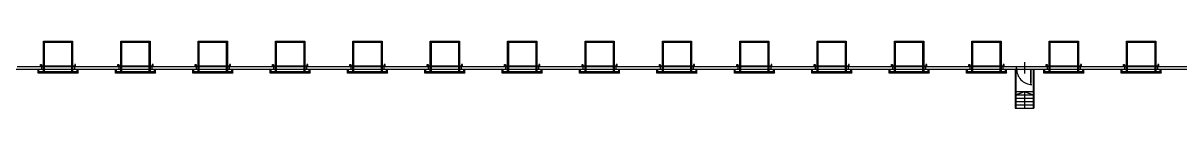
# Model space of a CAD drawing. Header units: millimetres. Extents: x 161 to 540, y 104 to 460.
# Drawn here: x 367.7 to 454.4, y 331 to 336.1 of the extents above; entities that cross this region are included whole.
import ezdxf

# ---------------------------------------------------------------- set-up
doc = ezdxf.new("R2010")
doc.units = ezdxf.units.MM
for name, color, linetype in [('10-CARP-SLIA', 15, 'Continuous'), ('ARQ', 1, 'Continuous'), ('Muros', 3, 'Continuous')]:
    doc.layers.add(name, color=color, linetype=linetype)

msp = doc.modelspace()

# ---------------------------------------------------------------- linework, layer by layer
msp.add_line((320.514, 334.012), (530.454, 334.012))
at = {"layer": '10-CARP-SLIA'}
for p, q in [((442.133, 334.212), (443.333, 334.212)), ((442.133, 334.012), (443.333, 334.012))]:
    msp.add_line(p, q, dxfattribs=at)
msp.add_arc((443.313, 334.002), 1.16, 178.02375, 268.89048, dxfattribs=at)
at = {"layer": 'ARQ'}
for p, q in [((368.786, 333.712), (368.786, 334.012)), ((368.856, 333.792), (368.856, 334.012)), ((371.716, 333.792), (371.716, 334.012)), ((371.786, 333.712), (371.786, 334.012)), ((374.586, 333.712), (374.586, 334.012)), ((374.656, 333.792), (374.656, 334.012)), ((377.516, 333.792), (377.516, 334.012)), ((377.586, 333.712), (377.586, 334.012)), ((380.386, 333.712), (380.386, 334.012)), ((380.456, 333.792), (380.456, 334.012)), ((383.316, 333.792), (383.316, 334.012)), ((383.386, 333.712), (383.386, 334.012)), ((386.186, 333.712), (386.186, 334.012)), ((386.256, 333.792), (386.256, 334.012)), ((389.116, 333.792), (389.116, 334.012)), ((389.186, 333.712), (389.186, 334.012)), ((391.986, 333.712), (391.986, 334.012)), ((392.056, 333.792), (392.056, 334.012)), ((394.916, 333.792), (394.916, 334.012)), ((394.986, 333.712), (394.986, 334.012)), ((397.786, 333.712), (397.786, 334.012)), ((397.856, 333.792), (397.856, 334.012)), ((400.716, 333.792), (400.716, 334.012)), ((400.786, 333.712), (400.786, 334.012)), ((403.586, 333.712), (403.586, 334.012)), ((403.656, 333.792), (403.656, 334.012)), ((406.516, 333.792), (406.516, 334.012)), ((406.586, 333.712), (406.586, 334.012)), ((409.386, 333.712), (409.386, 334.012)), ((409.456, 333.792), (409.456, 334.012)), ((412.316, 333.792), (412.316, 334.012)), ((412.386, 333.712), (412.386, 334.012)), ((415.186, 333.712), (415.186, 334.012)), ((415.186, 333.712), (415.186, 334.012)), ((415.256, 333.792), (415.256, 334.012)), ((418.116, 333.792), (418.116, 334.012)), ((418.186, 333.712), (418.186, 334.012)), ((420.986, 333.712), (420.986, 334.012)), ((421.056, 333.792), (421.056, 334.012)), ((423.916, 333.792), (423.916, 334.012)), ((423.986, 333.712), (423.986, 334.012)), ((426.786, 333.712), (426.786, 334.012)), ((426.856, 333.792), (426.856, 334.012)), ((429.716, 333.792), (429.716, 334.012)), ((429.786, 333.712), (429.786, 334.012)), ((432.586, 333.712), (432.586, 334.012)), ((432.656, 333.792), (432.656, 334.012)), ((435.516, 333.792), (435.516, 334.012)), ((435.586, 333.712), (435.586, 334.012)), ((438.386, 333.712), (438.386, 334.012)), ((438.456, 333.792), (438.456, 334.012)), ((441.316, 333.792), (441.316, 334.012)), ((441.386, 333.712), (441.386, 334.012)), ((442.033, 334.012), (442.033, 331.062)), ((442.083, 334.012), (442.083, 331.062)), ((442.732, 334.522), (442.732, 333.685)), ((443.383, 334.012), (443.383, 331.062)), ((443.433, 334.012), (443.433, 331.062)), ((444.186, 333.712), (444.186, 334.012)), ((444.256, 333.792), (444.256, 334.012)), ((447.116, 333.792), (447.116, 334.012)), ((447.186, 333.712), (447.186, 334.012)), ((449.986, 333.712), (449.986, 334.012)), ((450.056, 333.792), (450.056, 334.012)), ((452.916, 333.792), (452.916, 334.012)), ((452.986, 333.712), (452.986, 334.012)), ((368.856, 333.792), (368.786, 333.712)), ((371.786, 333.712), (368.786, 333.712)), ((371.716, 333.792), (371.786, 333.712)), ((374.656, 333.792), (374.586, 333.712)), ((377.586, 333.712), (374.586, 333.712)), ((377.516, 333.792), (377.586, 333.712)), ((380.456, 333.792), (380.386, 333.712)), ((383.386, 333.712), (380.386, 333.712)), ((383.316, 333.792), (383.386, 333.712)), ((386.256, 333.792), (386.186, 333.712)), ((389.186, 333.712), (386.186, 333.712)), ((389.116, 333.792), (389.186, 333.712)), ((392.056, 333.792), (391.986, 333.712)), ((394.986, 333.712), (391.986, 333.712)), ((394.916, 333.792), (394.986, 333.712)), ((397.856, 333.792), (397.786, 333.712)), ((400.786, 333.712), (397.786, 333.712)), ((400.716, 333.792), (400.786, 333.712)), ((403.656, 333.792), (403.586, 333.712)), ((406.586, 333.712), (403.586, 333.712)), ((406.516, 333.792), (406.586, 333.712)), ((409.456, 333.792), (409.386, 333.712)), ((412.386, 333.712), (409.386, 333.712)), ((412.316, 333.792), (412.386, 333.712)), ((415.256, 333.792), (415.186, 333.712)), ((418.186, 333.712), (415.186, 333.712)), ((418.116, 333.792), (418.186, 333.712)), ((421.056, 333.792), (420.986, 333.712)), ((423.986, 333.712), (420.986, 333.712)), ((423.916, 333.792), (423.986, 333.712)), ((426.856, 333.792), (426.786, 333.712)), ((429.786, 333.712), (426.786, 333.712)), ((429.716, 333.792), (429.786, 333.712)), ((432.656, 333.792), (432.586, 333.712)), ((435.586, 333.712), (432.586, 333.712)), ((435.516, 333.792), (435.586, 333.712)), ((438.456, 333.792), (438.386, 333.712)), ((441.386, 333.712), (438.386, 333.712)), ((441.316, 333.792), (441.386, 333.712)), ((444.256, 333.792), (444.186, 333.712)), ((447.186, 333.712), (444.186, 333.712)), ((447.116, 333.792), (447.186, 333.712)), ((450.056, 333.792), (449.986, 333.712)), ((452.986, 333.712), (449.986, 333.712)), ((452.916, 333.792), (452.986, 333.712)), ((442.083, 332.312), (443.383, 332.312)), ((442.733, 332.312), (442.733, 331.062)), ((442.083, 332.062), (443.383, 332.062)), ((442.083, 331.812), (443.383, 331.812)), ((442.083, 331.562), (443.383, 331.562)), ((442.083, 331.562), (443.383, 331.562)), ((442.083, 331.312), (443.383, 331.312)), ((442.033, 331.062), (443.433, 331.062))]:
    msp.add_line(p, q, dxfattribs=at)
for points in [[(369.191, 334.262), (369.191, 336.112), (371.381, 336.112), (371.381, 334.262)], [(369.271, 334.262), (369.271, 336.032), (371.301, 336.032), (371.301, 334.262)], [(374.991, 334.262), (374.991, 336.112), (377.181, 336.112), (377.181, 334.262)], [(375.071, 334.262), (375.071, 336.032), (377.101, 336.032), (377.101, 334.262)], [(380.791, 334.262), (380.791, 336.112), (382.981, 336.112), (382.981, 334.262)], [(380.871, 334.262), (380.871, 336.032), (382.901, 336.032), (382.901, 334.262)], [(386.591, 334.262), (386.591, 336.112), (388.781, 336.112), (388.781, 334.262)], [(386.671, 334.262), (386.671, 336.032), (388.701, 336.032), (388.701, 334.262)], [(392.391, 334.262), (392.391, 336.112), (394.581, 336.112), (394.581, 334.262)], [(392.471, 334.262), (392.471, 336.032), (394.501, 336.032), (394.501, 334.262)], [(398.191, 334.262), (398.191, 336.112), (400.381, 336.112), (400.381, 334.262)], [(398.271, 334.262), (398.271, 336.032), (400.301, 336.032), (400.301, 334.262)], [(403.991, 334.262), (403.991, 336.112), (406.181, 336.112), (406.181, 334.262)], [(404.071, 334.262), (404.071, 336.032), (406.101, 336.032), (406.101, 334.262)], [(409.791, 334.262), (409.791, 336.112), (411.981, 336.112), (411.981, 334.262)], [(409.871, 334.262), (409.871, 336.032), (411.901, 336.032), (411.901, 334.262)], [(415.591, 334.262), (415.591, 336.112), (417.781, 336.112), (417.781, 334.262)], [(415.671, 334.262), (415.671, 336.032), (417.701, 336.032), (417.701, 334.262)], [(421.391, 334.262), (421.391, 336.112), (423.581, 336.112), (423.581, 334.262)], [(421.471, 334.262), (421.471, 336.032), (423.501, 336.032), (423.501, 334.262)], [(427.191, 334.262), (427.191, 336.112), (429.381, 336.112), (429.381, 334.262)], [(427.271, 334.262), (427.271, 336.032), (429.301, 336.032), (429.301, 334.262)], [(432.991, 334.262), (432.991, 336.112), (435.181, 336.112), (435.181, 334.262)], [(433.071, 334.262), (433.071, 336.032), (435.101, 336.032), (435.101, 334.262)], [(438.791, 334.262), (438.791, 336.112), (440.981, 336.112), (440.981, 334.262)], [(438.871, 334.262), (438.871, 336.032), (440.901, 336.032), (440.901, 334.262)], [(444.591, 334.262), (444.591, 336.112), (446.781, 336.112), (446.781, 334.262)], [(444.671, 334.262), (444.671, 336.032), (446.701, 336.032), (446.701, 334.262)], [(450.391, 334.262), (450.391, 336.112), (452.581, 336.112), (452.581, 334.262)], [(450.471, 334.262), (450.471, 336.032), (452.501, 336.032), (452.501, 334.262)], [(369.036, 334.212), (369.036, 334.262), (371.536, 334.262), (371.536, 334.212)], [(369.036, 334.262), (369.036, 334.19), (371.536, 334.19), (371.536, 334.262)], [(369.191, 333.712), (369.191, 334.19)], [(369.271, 333.712), (369.271, 334.19)], [(371.301, 334.19), (371.301, 333.712)], [(371.381, 334.19), (371.381, 333.712)], [(374.836, 334.212), (374.836, 334.262), (377.336, 334.262), (377.336, 334.212)], [(374.836, 334.262), (374.836, 334.19), (377.336, 334.19), (377.336, 334.262)], [(374.991, 333.712), (374.991, 334.19)], [(375.071, 333.712), (375.071, 334.19)], [(377.101, 334.19), (377.101, 333.712)], [(377.181, 334.19), (377.181, 333.712)], [(380.636, 334.212), (380.636, 334.262), (383.136, 334.262), (383.136, 334.212)], [(380.636, 334.262), (380.636, 334.19), (383.136, 334.19), (383.136, 334.262)], [(380.791, 333.712), (380.791, 334.19)], [(380.871, 333.712), (380.871, 334.19)], [(382.901, 334.19), (382.901, 333.712)], [(382.981, 334.19), (382.981, 333.712)], [(386.436, 334.212), (386.436, 334.262), (388.936, 334.262)], [(386.436, 334.262), (386.436, 334.19), (388.936, 334.19), (388.936, 334.262)], [(386.591, 333.712), (386.591, 334.19)], [(386.671, 333.712), (386.671, 334.19)], [(388.701, 334.19), (388.701, 333.712)], [(388.781, 334.19), (388.781, 333.712)], [(388.936, 334.212), (389.006, 334.212), (389.006, 334.362), (388.936, 334.362), (388.936, 334.262)], [(392.236, 334.212), (392.236, 334.262), (394.736, 334.262), (394.736, 334.212)], [(392.236, 334.262), (392.236, 334.19), (394.736, 334.19), (394.736, 334.262)], [(392.391, 333.712), (392.391, 334.19)], [(392.471, 333.712), (392.471, 334.19)], [(394.501, 334.19), (394.501, 333.712)], [(394.581, 334.19), (394.581, 333.712)], [(398.036, 334.212), (398.036, 334.262), (400.536, 334.262), (400.536, 334.212)], [(398.036, 334.262), (398.036, 334.19), (400.536, 334.19), (400.536, 334.262)], [(398.191, 333.712), (398.191, 334.19)], [(398.271, 333.712), (398.271, 334.19)], [(400.301, 334.19), (400.301, 333.712)], [(400.381, 334.19), (400.381, 333.712)], [(403.836, 334.212), (403.836, 334.262), (406.336, 334.262), (406.336, 334.212)], [(403.836, 334.262), (403.836, 334.19), (406.336, 334.19), (406.336, 334.262)], [(403.991, 333.712), (403.991, 334.19)], [(404.071, 333.712), (404.071, 334.19)], [(406.101, 334.19), (406.101, 333.712)], [(406.181, 334.19), (406.181, 333.712)], [(409.636, 334.212), (409.636, 334.262), (412.136, 334.262), (412.136, 334.212)], [(409.636, 334.262), (409.636, 334.19), (412.136, 334.19), (412.136, 334.262)], [(409.791, 333.712), (409.791, 334.19)], [(409.871, 333.712), (409.871, 334.19)], [(411.901, 334.19), (411.901, 333.712)], [(411.981, 334.19), (411.981, 333.712)], [(415.436, 334.212), (415.436, 334.262), (417.936, 334.262), (417.936, 334.212)], [(415.436, 334.262), (415.436, 334.19), (417.936, 334.19), (417.936, 334.262)], [(415.591, 333.712), (415.591, 334.19)], [(415.671, 333.712), (415.671, 334.19)], [(417.701, 334.19), (417.701, 333.712)], [(417.781, 334.19), (417.781, 333.712)], [(421.236, 334.212), (421.236, 334.262), (423.736, 334.262), (423.736, 334.212)], [(421.236, 334.262), (421.236, 334.19), (423.736, 334.19), (423.736, 334.262)], [(421.391, 333.712), (421.391, 334.19)], [(421.471, 333.712), (421.471, 334.19)], [(423.501, 334.19), (423.501, 333.712)], [(423.581, 334.19), (423.581, 333.712)], [(427.036, 334.212), (427.036, 334.262), (429.536, 334.262), (429.536, 334.212)], [(427.036, 334.262), (427.036, 334.19), (429.536, 334.19), (429.536, 334.262)], [(427.191, 333.712), (427.191, 334.19)], [(427.271, 333.712), (427.271, 334.19)], [(429.301, 334.19), (429.301, 333.712)], [(429.381, 334.19), (429.381, 333.712)], [(432.836, 334.212), (432.836, 334.262), (435.336, 334.262), (435.336, 334.212)], [(432.836, 334.262), (432.836, 334.19), (435.336, 334.19), (435.336, 334.262)], [(432.991, 333.712), (432.991, 334.19)], [(433.071, 333.712), (433.071, 334.19)], [(435.101, 334.19), (435.101, 333.712)], [(435.181, 334.19), (435.181, 333.712)], [(438.636, 334.212), (438.636, 334.262), (441.136, 334.262), (441.136, 334.212)], [(438.636, 334.262), (438.636, 334.19), (441.136, 334.19), (441.136, 334.262)], [(438.791, 333.712), (438.791, 334.19)], [(438.871, 333.712), (438.871, 334.19)], [(440.901, 334.19), (440.901, 333.712)], [(440.981, 334.19), (440.981, 333.712)], [(444.436, 334.212), (444.436, 334.262), (446.936, 334.262), (446.936, 334.212)], [(444.436, 334.262), (444.436, 334.19), (446.936, 334.19), (446.936, 334.262)], [(444.591, 333.712), (444.591, 334.19)], [(444.671, 333.712), (444.671, 334.19)], [(446.701, 334.19), (446.701, 333.712)], [(446.781, 334.19), (446.781, 333.712)], [(450.236, 334.212), (450.236, 334.262), (452.736, 334.262), (452.736, 334.212)], [(450.236, 334.262), (450.236, 334.19), (452.736, 334.19), (452.736, 334.262)], [(450.391, 333.712), (450.391, 334.19)], [(450.471, 333.712), (450.471, 334.19)], [(452.501, 334.19), (452.501, 333.712)], [(452.581, 334.19), (452.581, 333.712)], [(369.191, 333.792), (368.856, 333.792)], [(371.301, 333.792), (369.271, 333.792)], [(371.716, 333.792), (371.381, 333.792)], [(374.991, 333.792), (374.656, 333.792)], [(377.101, 333.792), (375.071, 333.792)], [(377.516, 333.792), (377.181, 333.792)], [(380.791, 333.792), (380.456, 333.792)], [(382.901, 333.792), (380.871, 333.792)], [(383.316, 333.792), (382.981, 333.792)], [(386.591, 333.792), (386.256, 333.792)], [(388.701, 333.792), (386.671, 333.792)], [(389.116, 333.792), (388.781, 333.792)], [(392.391, 333.792), (392.056, 333.792)], [(394.501, 333.792), (392.471, 333.792)], [(394.916, 333.792), (394.581, 333.792)], [(398.191, 333.792), (397.856, 333.792)], [(400.301, 333.792), (398.271, 333.792)], [(400.716, 333.792), (400.381, 333.792)], [(403.991, 333.792), (403.656, 333.792)], [(406.101, 333.792), (404.071, 333.792)], [(406.516, 333.792), (406.181, 333.792)], [(409.791, 333.792), (409.456, 333.792)], [(411.901, 333.792), (409.871, 333.792)], [(412.316, 333.792), (411.981, 333.792)], [(415.591, 333.792), (415.256, 333.792)], [(417.701, 333.792), (415.671, 333.792)], [(418.116, 333.792), (417.781, 333.792)], [(421.391, 333.792), (421.056, 333.792)], [(423.501, 333.792), (421.471, 333.792)], [(423.916, 333.792), (423.581, 333.792)], [(427.191, 333.792), (426.856, 333.792)], [(429.301, 333.792), (427.271, 333.792)], [(429.716, 333.792), (429.381, 333.792)], [(432.991, 333.792), (432.656, 333.792)], [(435.101, 333.792), (433.071, 333.792)], [(435.516, 333.792), (435.181, 333.792)], [(438.791, 333.792), (438.456, 333.792)], [(440.901, 333.792), (438.871, 333.792)], [(441.316, 333.792), (440.981, 333.792)], [(444.591, 333.792), (444.256, 333.792)], [(446.701, 333.792), (444.671, 333.792)], [(447.116, 333.792), (446.781, 333.792)], [(450.391, 333.792), (450.056, 333.792)], [(452.501, 333.792), (450.471, 333.792)], [(452.916, 333.792), (452.581, 333.792)]]:
    msp.add_lwpolyline(points, dxfattribs=at)
for points in [[(368.966, 334.212), (368.966, 334.362), (369.036, 334.362), (369.036, 334.212)], [(371.606, 334.212), (371.606, 334.362), (371.536, 334.362), (371.536, 334.212)], [(374.766, 334.212), (374.766, 334.362), (374.836, 334.362), (374.836, 334.212)], [(377.406, 334.212), (377.406, 334.362), (377.336, 334.362), (377.336, 334.212)], [(380.566, 334.212), (380.566, 334.362), (380.636, 334.362), (380.636, 334.212)], [(383.206, 334.212), (383.206, 334.362), (383.136, 334.362), (383.136, 334.212)], [(386.366, 334.212), (386.366, 334.362), (386.436, 334.362), (386.436, 334.212)], [(392.166, 334.212), (392.166, 334.362), (392.236, 334.362), (392.236, 334.212)], [(394.806, 334.212), (394.806, 334.362), (394.736, 334.362), (394.736, 334.212)], [(397.966, 334.212), (397.966, 334.362), (398.036, 334.362), (398.036, 334.212)], [(400.606, 334.212), (400.606, 334.362), (400.536, 334.362), (400.536, 334.212)], [(403.766, 334.212), (403.766, 334.362), (403.836, 334.362), (403.836, 334.212)], [(406.406, 334.212), (406.406, 334.362), (406.336, 334.362), (406.336, 334.212)], [(409.566, 334.212), (409.566, 334.362), (409.636, 334.362), (409.636, 334.212)], [(412.206, 334.212), (412.206, 334.362), (412.136, 334.362), (412.136, 334.212)], [(415.366, 334.212), (415.366, 334.362), (415.436, 334.362), (415.436, 334.212)], [(418.006, 334.212), (418.006, 334.362), (417.936, 334.362), (417.936, 334.212)], [(421.166, 334.212), (421.166, 334.362), (421.236, 334.362), (421.236, 334.212)], [(423.806, 334.212), (423.806, 334.362), (423.736, 334.362), (423.736, 334.212)], [(426.966, 334.212), (426.966, 334.362), (427.036, 334.362), (427.036, 334.212)], [(429.606, 334.212), (429.606, 334.362), (429.536, 334.362), (429.536, 334.212)], [(432.766, 334.212), (432.766, 334.362), (432.836, 334.362), (432.836, 334.212)], [(435.406, 334.212), (435.406, 334.362), (435.336, 334.362), (435.336, 334.212)], [(438.566, 334.212), (438.566, 334.362), (438.636, 334.362), (438.636, 334.212)], [(441.206, 334.212), (441.206, 334.362), (441.136, 334.362), (441.136, 334.212)], [(444.366, 334.212), (444.366, 334.362), (444.436, 334.362), (444.436, 334.212)], [(447.006, 334.212), (447.006, 334.362), (446.936, 334.362), (446.936, 334.212)], [(450.166, 334.212), (450.166, 334.362), (450.236, 334.362), (450.236, 334.212)], [(452.806, 334.212), (452.806, 334.362), (452.736, 334.362), (452.736, 334.212)]]:
    msp.add_lwpolyline(points, close=True, dxfattribs=at)
at = {"layer": 'ARQ', "elevation": 3.767}
msp.add_lwpolyline([(443.238, 333.954), (443.191, 333.954), (443.191, 332.952), (443.238, 332.952)], close=True, dxfattribs=at)
at = {"layer": 'ARQ', "const_width": 0.1}
msp.add_lwpolyline([(443.383, 332.062), (442.733, 332.312), (442.083, 332.062)], dxfattribs=at)
at = {"layer": 'ARQ', "const_width": 0.05}
msp.add_lwpolyline([(442.758, 331.062, 1), (442.708, 331.062, 1)], format="xyb", close=True, dxfattribs=at)
at = {"layer": 'Muros'}
for p, q in [((367.215, 334.212), (369.036, 334.212)), ((367.215, 334.012), (369.036, 334.012)), ((369.036, 334.212), (369.036, 334.012)), ((371.536, 334.212), (374.836, 334.212)), ((371.536, 334.012), (371.536, 334.212)), ((371.536, 334.012), (374.836, 334.012)), ((374.836, 334.212), (374.836, 334.012)), ((377.336, 334.212), (380.636, 334.212)), ((377.336, 334.012), (377.336, 334.212)), ((377.336, 334.012), (380.636, 334.012)), ((380.636, 334.212), (380.636, 334.012)), ((383.136, 334.212), (386.436, 334.212)), ((383.136, 334.012), (383.136, 334.212)), ((383.136, 334.012), (386.436, 334.012)), ((386.436, 334.212), (386.436, 334.012)), ((388.936, 334.212), (392.236, 334.212)), ((388.936, 334.012), (388.936, 334.212)), ((388.936, 334.012), (392.236, 334.012)), ((392.236, 334.212), (392.236, 334.012)), ((394.736, 334.212), (398.036, 334.212)), ((394.736, 334.012), (394.736, 334.212)), ((394.736, 334.012), (398.036, 334.012)), ((398.036, 334.212), (398.036, 334.012)), ((400.536, 334.212), (403.836, 334.212)), ((400.536, 334.012), (400.536, 334.212)), ((400.536, 334.012), (403.836, 334.012)), ((403.836, 334.212), (403.836, 334.012)), ((406.336, 334.212), (409.636, 334.212)), ((406.336, 334.012), (406.336, 334.212)), ((406.336, 334.012), (409.636, 334.012)), ((409.636, 334.212), (409.636, 334.012)), ((412.136, 334.212), (415.436, 334.212)), ((412.136, 334.012), (412.136, 334.212)), ((412.136, 334.012), (415.436, 334.012)), ((415.436, 334.212), (415.436, 334.012)), ((417.936, 334.212), (421.236, 334.212)), ((417.936, 334.012), (417.936, 334.212)), ((417.936, 334.012), (421.236, 334.012)), ((421.236, 334.212), (421.236, 334.012)), ((423.736, 334.212), (427.036, 334.212)), ((423.736, 334.012), (423.736, 334.212)), ((423.736, 334.012), (427.036, 334.012)), ((427.036, 334.212), (427.036, 334.012)), ((429.536, 334.212), (432.836, 334.212)), ((429.536, 334.012), (429.536, 334.212)), ((429.536, 334.012), (432.836, 334.012)), ((432.836, 334.212), (432.836, 334.012)), ((435.336, 334.212), (438.636, 334.212)), ((435.336, 334.012), (435.336, 334.212)), ((435.336, 334.012), (438.636, 334.012)), ((438.636, 334.212), (438.636, 334.012)), ((441.136, 334.212), (442.133, 334.212)), ((441.136, 334.012), (441.136, 334.212)), ((441.136, 334.012), (442.133, 334.012)), ((442.133, 334.012), (442.133, 334.212)), ((443.333, 334.212), (444.436, 334.212)), ((443.333, 334.012), (444.436, 334.012)), ((444.436, 334.212), (444.436, 334.012)), ((446.936, 334.212), (450.236, 334.212)), ((446.936, 334.012), (446.936, 334.212)), ((446.936, 334.012), (450.236, 334.012)), ((450.236, 334.212), (450.236, 334.012)), ((452.736, 334.212), (456.036, 334.212)), ((452.736, 334.012), (452.736, 334.212)), ((452.736, 334.012), (456.036, 334.012))]:
    msp.add_line(p, q, dxfattribs=at)

doc.saveas('drawing.dxf')
